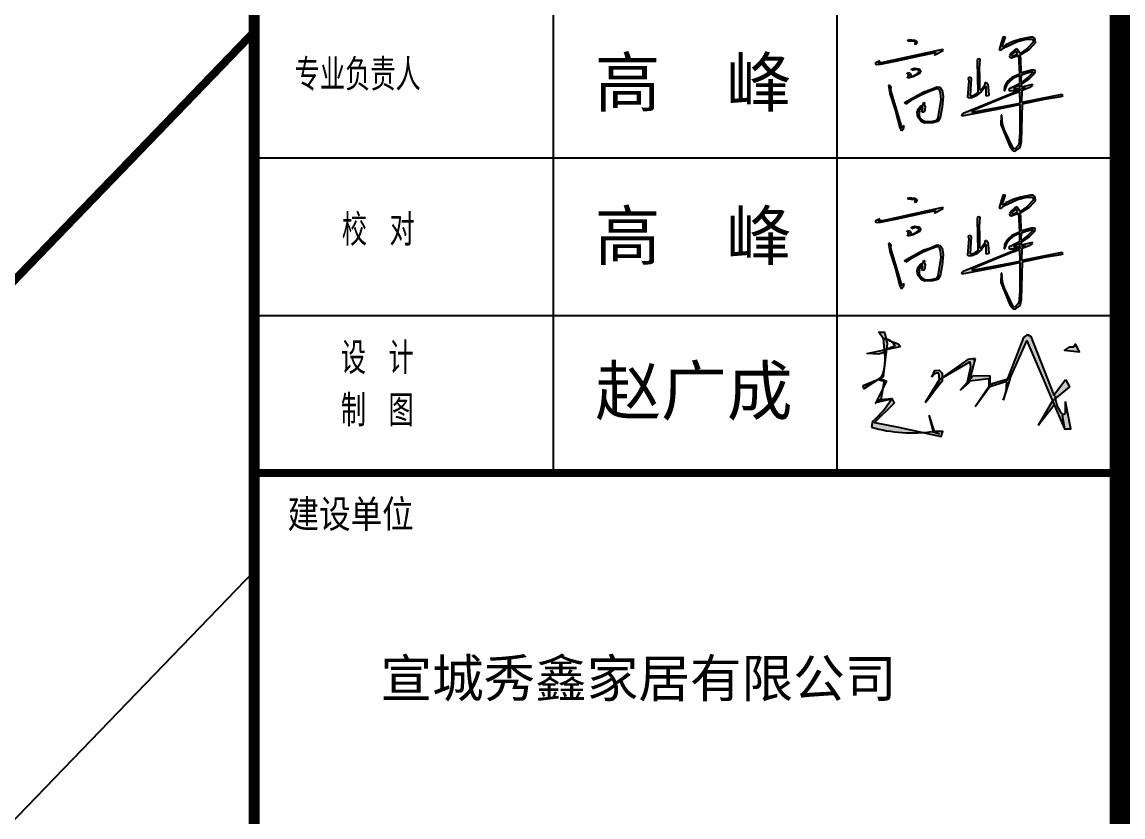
# Model space of a CAD drawing. Extents: x -21908402 to 1987571, y 88493 to 5079726.
# Drawn here: x 1922240 to 1927181, y 414450 to 418016 of the extents above; entities that cross this region are included whole.
import ezdxf

# ---------------------------------------------------------------- set-up
doc = ezdxf.new("R2010")
doc.units = 0
doc.header["$LTSCALE"] = 1000
for name, color, linetype in [('DLSS', 4, 'Continuous'), ('PP-PM-TK', 7, 'Continuous'), ('PUB_TEXT', 7, 'Continuous'), ('PUB_TITLE', 4, 'Continuous'), ('RD-中线', 1, 'Continuous'), ('签名', 255, 'Continuous')]:
    doc.layers.add(name, color=color, linetype=linetype)
doc.styles.add('-黑体', font='simhei.ttf', dxfattribs={"width": 0.8})
doc.styles.add('TQ', font='txt.shx', dxfattribs={"width": 0.8, "bigfont": 'hztxt.shx'})

# ---------------------------------------------------------------- blocks, each defined once
blk = doc.blocks.new('tk')
h = blk.add_hatch(color=256)
h.paths.add_polyline_path([(1747692.9, 361731.8), (1747691.4, 361806.7), (1747639.6, 361790.6), (1747565.8, 361760.1), (1747473.5, 361721.9), (1747400.4, 361691.7), (1747368, 361676.6), (1747372.4, 361671.8), (1747454.1, 361687), (1747552.9, 361705.4)], flags=16)
h.paths.add_polyline_path([(1747705.5, 361825.4), (1747706.1, 361833.5), (1747718.2, 361835.4), (1747726, 361836.6), (1747724.5, 361832.2)], flags=16)
h.paths.add_polyline_path([(1747693.3, 361836.2), (1747689.7, 361850), (1747663.7, 361840.1), (1747650, 361830.9), (1747651, 361825.9), (1747683.7, 361832.1)], flags=16)
h.paths.add_polyline_path([(1747701.4, 361875.2), (1747702.8, 361921.8), (1747733.6, 361934), (1747771.7, 361944), (1747780.8, 361939.9), (1747744.7, 361903.8), (1747708.1, 361874.7)], flags=16)
h.paths.add_polyline_path([(1747662, 362054.7), (1747675.1, 362064.6), (1747669.9, 362080.6), (1747663.5, 362081.8), (1747638.5, 362059.7), (1747635.6, 362051.5), (1747639.1, 362047.6)], flags=16)
h.paths.add_polyline_path([(1747573, 362111.8), (1747594.8, 362176.2), (1747582.5, 362178), (1747575.7, 362166.2), (1747553, 362089.6), (1747566.6, 362086.9), (1747584.8, 362104.1), (1747675.1, 362145.8), (1747735.9, 362161.7), (1747776.3, 362162.1), (1747783.1, 362144.9), (1747738.6, 362096.9), (1747693.6, 362066.3), (1747670.8, 362096.8), (1747656.6, 362088.8), (1747633.1, 362066.9), (1747621.1, 362049), (1747623.5, 362038.6), (1747635.4, 362036.2), (1747681.7, 362053.7), (1747690.2, 361927.2), (1747637.4, 361903.8), (1747606.6, 361876), (1747587.3, 361842.7), (1747585.9, 361813.7), (1747590.4, 361815.7), (1747607.2, 361856.7), (1747630.1, 361883.5), (1747660.9, 361906.1), (1747688.9, 361919.1), (1747690.2, 361861.7), (1747621.5, 361828.5), (1747616.4, 361826.1), (1747620.4, 361814.8), (1747648.9, 361815.4), (1747691.6, 361828.2), (1747692.5, 361818.7), (1747508.3, 361743.1), (1747308.9, 361661.1), (1747297.2, 361651.9), (1747303.1, 361646.8), (1747527.5, 361688.4), (1747692.1, 361721.8), (1747691.6, 361532.5), (1747686.2, 361474.8), (1747684, 361450.6), (1747662.2, 361425), (1747649, 361423), (1747588.3, 361550.7), (1747574.7, 361590.3), (1747570, 361651.4), (1747566.2, 361651), (1747564, 361588.1), (1747624, 361438.8), (1747645.4, 361411.6), (1747659, 361408.8), (1747692.7, 361433.7), (1747703.3, 361472.8), (1747710.3, 361727.2), (1747857.4, 361758.8), (1747967.3, 361775.2), (1747982, 361783.9), (1747974.5, 361790.5), (1747705.8, 361736.2), (1747706.2, 361818.6), (1747764.8, 361841.3), (1747778.5, 361851.2), (1747773.6, 361857.6), (1747703.6, 361839.8), (1747703.3, 361861), (1747754.1, 361895.6), (1747788.9, 361928.5), (1747796.7, 361943.6), (1747791, 361953.7), (1747769.7, 361952.9), (1747717.6, 361940.2), (1747701, 361933.2), (1747698.1, 362033.6), (1747691.4, 362053.8), (1747756.2, 362095.1), (1747784, 362124.7), (1747796.2, 362137.7), (1747793.8, 362164.6), (1747781.4, 362174.5), (1747763.5, 362175.8), (1747694.8, 362161.6), (1747646.9, 362146.7), (1747597.2, 362123.4), (1747577.2, 362108.4)])
h.paths.add_polyline_path([(1747415.1, 362031.3), (1747421.3, 362028.5), (1747416.9, 361961.7), (1747421, 361912.4), (1747419.6, 361848.8), (1747420.1, 361832.7), (1747422.6, 361821), (1747430.8, 361822), (1747454.4, 361851.5), (1747458.4, 361858.5), (1747458.7, 361870.8), (1747467.9, 361871.4), (1747476.5, 361860.2), (1747480.8, 361816.8), (1747483.7, 361782.2), (1747471.8, 361777.4), (1747465, 361780.9), (1747465.6, 361839.8), (1747461.7, 361844.9), (1747433.4, 361809.9), (1747396.6, 361779.6), (1747367.3, 361766.9), (1747347.6, 361765.1), (1747341.8, 361772), (1747349.4, 361883.7), (1747345.5, 361893.8), (1747348.4, 361905.6), (1747358.6, 361905.2), (1747362.7, 361895), (1747361.9, 361861.6), (1747356.4, 361780), (1747360.5, 361778.4), (1747388.3, 361786.7), (1747410.5, 361802.7), (1747406.2, 362014.1), (1747408.4, 362030.1)], flags=17)
h.paths.add_polyline_path([(1746918.2, 361731.8), (1746919.5, 361737.3), (1747011.3, 361790.7), (1747045.6, 361807.4), (1747089.5, 361822.2), (1747132.1, 361840.3), (1747154.8, 361837.9), (1747168.5, 361819.5), (1747176.1, 361776.5), (1747168.5, 361703.7), (1747155.4, 361632), (1747139.3, 361607.5), (1747106.6, 361598.7), (1747049.1, 361597.4), (1747028.6, 361604.9), (1747004.1, 361637.5), (1747000.9, 361667.4), (1747007.1, 361690.8), (1747021.9, 361711.8), (1747039.6, 361717), (1747044.9, 361735.9), (1747049.3, 361736.6), (1747046.9, 361720.5), (1747054.2, 361709), (1747051.5, 361686.1), (1747045.6, 361671.3), (1747033, 361669.7), (1747031.6, 361675.7), (1747037.4, 361701.1), (1747033.4, 361704.8), (1747025.9, 361700.6), (1747014.2, 361681), (1747013.7, 361650.6), (1747019, 361630.5), (1747037.4, 361614), (1747059.7, 361606.9), (1747095.3, 361608.7), (1747126.9, 361614.6), (1747141.2, 361632.3), (1747161.7, 361755.6), (1747157.7, 361800.2), (1747151.4, 361821.4), (1747144.6, 361828.2), (1747132.6, 361828.6), (1747083.6, 361810.3), (1747035.6, 361790.3), (1746958.4, 361748.2), (1746923.6, 361724)])
h.paths.add_polyline_path([(1746816.3, 361849.9), (1746806.7, 361850.1), (1746816.1, 361796.2), (1746851.6, 361685.6), (1746883.8, 361564.9), (1746895.5, 361546.2), (1746908.9, 361559.9), (1746912, 361575.7), (1746905.9, 361578), (1746899.2, 361563.3), (1746823.9, 361818.7), (1746825.2, 361840.3)])
h.paths.add_polyline_path([(1746965.2, 361950), (1746961.6, 361959.7), (1746982.9, 361967.5), (1747014.8, 361961.9), (1747026.1, 361947.9), (1747014.8, 361928.9), (1746974.5, 361907.6), (1746945.9, 361901.5), (1746936.3, 361899.4), (1746941.4, 361918.5), (1746944.2, 361928.9), (1746933.9, 361928), (1746934.8, 361936.7), (1746950.2, 361934.9), (1746957.9, 361928.9), (1746953.2, 361913.7), (1746954.8, 361908.3), (1746988.7, 361922.7), (1747008.4, 361936), (1747011.7, 361946.5), (1747006.3, 361952.2), (1746992, 361956.9), (1746973.7, 361953.8)])
h.paths.add_polyline_path([(1746737.6, 362002.6), (1746749.7, 362015.2), (1746718.7, 362000.8), (1746723.4, 361992), (1746754.3, 361993), (1746866.7, 362016.7), (1747030.2, 362051.2), (1747126.7, 362072.5), (1747114.5, 362058.9), (1747119.8, 362057.1), (1747175.2, 362086.7), (1747170.2, 362093.3), (1746778.9, 362006.1), (1746764.3, 362002.9)])
h.paths.add_polyline_path([(1746937, 362147.6), (1746944, 362160.6), (1746985.1, 362155.2), (1746999.2, 362144), (1746998.8, 362134.8), (1746988.3, 362123.1), (1746984.5, 362127.4), (1746990.5, 362141.1), (1746981.4, 362145.2)])
h = blk.add_hatch(color=256)
h.paths.add_polyline_path([(1747692.9, 360668.7), (1747691.4, 360743.5), (1747639.6, 360727.4), (1747565.8, 360696.9), (1747473.5, 360658.8), (1747400.4, 360628.5), (1747368, 360613.4), (1747372.4, 360608.6), (1747454.1, 360623.8), (1747552.9, 360642.2)], flags=16)
h.paths.add_polyline_path([(1747705.5, 360762.2), (1747706.1, 360770.3), (1747718.2, 360772.2), (1747726, 360773.4), (1747724.5, 360769)], flags=16)
h.paths.add_polyline_path([(1747693.3, 360773), (1747689.7, 360786.8), (1747663.7, 360776.9), (1747650, 360767.7), (1747651, 360762.7), (1747683.7, 360768.9)], flags=16)
h.paths.add_polyline_path([(1747701.4, 360812), (1747702.8, 360858.6), (1747733.6, 360870.8), (1747771.7, 360880.8), (1747780.8, 360876.7), (1747744.7, 360840.6), (1747708.1, 360811.5)], flags=16)
h.paths.add_polyline_path([(1747662, 360991.5), (1747675.1, 361001.4), (1747669.9, 361017.4), (1747663.5, 361018.7), (1747638.5, 360996.6), (1747635.6, 360988.3), (1747639.1, 360984.4)], flags=16)
h.paths.add_polyline_path([(1747573, 361048.6), (1747594.8, 361113), (1747582.5, 361114.8), (1747575.7, 361103), (1747553, 361026.4), (1747566.6, 361023.7), (1747584.8, 361040.9), (1747675.1, 361082.6), (1747735.9, 361098.5), (1747776.3, 361098.9), (1747783.1, 361081.7), (1747738.6, 361033.7), (1747693.6, 361003.1), (1747670.8, 361033.7), (1747656.6, 361025.6), (1747633.1, 361003.7), (1747621.1, 360985.8), (1747623.5, 360975.4), (1747635.4, 360973), (1747681.7, 360990.6), (1747690.2, 360864), (1747637.4, 360840.6), (1747606.6, 360812.8), (1747587.3, 360779.6), (1747585.9, 360750.5), (1747590.4, 360752.5), (1747607.2, 360793.5), (1747630.1, 360820.3), (1747660.9, 360843), (1747688.9, 360855.9), (1747690.2, 360798.5), (1747621.5, 360765.3), (1747616.4, 360762.9), (1747620.4, 360751.6), (1747648.9, 360752.2), (1747691.6, 360765), (1747692.5, 360755.5), (1747508.3, 360679.9), (1747308.9, 360598), (1747297.2, 360588.7), (1747303.1, 360583.6), (1747527.5, 360625.2), (1747692.1, 360658.6), (1747691.6, 360469.3), (1747686.2, 360411.7), (1747684, 360387.5), (1747662.2, 360361.8), (1747649, 360359.8), (1747588.3, 360487.5), (1747574.7, 360527.1), (1747570, 360588.2), (1747566.2, 360587.8), (1747564, 360525), (1747624, 360375.6), (1747645.4, 360348.4), (1747659, 360345.7), (1747692.7, 360370.5), (1747703.3, 360409.6), (1747710.3, 360664), (1747857.4, 360695.6), (1747967.3, 360712.1), (1747982, 360720.7), (1747974.5, 360727.3), (1747705.8, 360673), (1747706.2, 360755.4), (1747764.8, 360778.1), (1747778.5, 360788), (1747773.6, 360794.5), (1747703.6, 360776.6), (1747703.3, 360797.8), (1747754.1, 360832.4), (1747788.9, 360865.3), (1747796.7, 360880.4), (1747791, 360890.5), (1747769.7, 360889.7), (1747717.6, 360877), (1747701, 360870), (1747698.1, 360970.4), (1747691.4, 360990.6), (1747756.2, 361032), (1747784, 361061.5), (1747796.2, 361074.5), (1747793.8, 361101.4), (1747781.4, 361111.3), (1747763.5, 361112.6), (1747694.8, 361098.4), (1747646.9, 361083.5), (1747597.2, 361060.2), (1747577.2, 361045.2)])
h.paths.add_polyline_path([(1747415.1, 360968.1), (1747421.3, 360965.3), (1747416.9, 360898.5), (1747421, 360849.2), (1747419.6, 360785.6), (1747420.1, 360769.5), (1747422.6, 360757.8), (1747430.8, 360758.8), (1747454.4, 360788.3), (1747458.4, 360795.3), (1747458.7, 360807.6), (1747467.9, 360808.2), (1747476.5, 360797), (1747480.8, 360753.6), (1747483.7, 360719), (1747471.8, 360714.3), (1747465, 360717.7), (1747465.6, 360776.6), (1747461.7, 360781.7), (1747433.4, 360746.7), (1747396.6, 360716.4), (1747367.3, 360703.7), (1747347.6, 360701.9), (1747341.8, 360708.8), (1747349.4, 360820.6), (1747345.5, 360830.6), (1747348.4, 360842.5), (1747358.6, 360842.1), (1747362.7, 360831.8), (1747361.9, 360798.4), (1747356.4, 360716.8), (1747360.5, 360715.2), (1747388.3, 360723.6), (1747410.5, 360739.5), (1747406.2, 360951), (1747408.4, 360966.9)], flags=17)
h.paths.add_polyline_path([(1746918.2, 360668.6), (1746919.5, 360674.1), (1747011.3, 360727.5), (1747045.6, 360744.2), (1747089.5, 360759), (1747132.1, 360777.1), (1747154.8, 360774.7), (1747168.5, 360756.3), (1747176.1, 360713.3), (1747168.5, 360640.6), (1747155.4, 360568.8), (1747139.3, 360544.3), (1747106.6, 360535.5), (1747049.1, 360534.2), (1747028.6, 360541.7), (1747004.1, 360574.4), (1747000.9, 360604.2), (1747007.1, 360627.6), (1747021.9, 360648.6), (1747039.6, 360653.8), (1747044.9, 360672.7), (1747049.3, 360673.4), (1747046.9, 360657.3), (1747054.2, 360645.8), (1747051.5, 360622.9), (1747045.6, 360608.1), (1747033, 360606.5), (1747031.6, 360612.5), (1747037.4, 360637.9), (1747033.4, 360641.6), (1747025.9, 360637.4), (1747014.2, 360617.8), (1747013.7, 360587.4), (1747019, 360567.3), (1747037.4, 360550.8), (1747059.7, 360543.7), (1747095.3, 360545.5), (1747126.9, 360551.4), (1747141.2, 360569.1), (1747161.7, 360692.4), (1747157.7, 360737), (1747151.4, 360758.2), (1747144.6, 360765), (1747132.6, 360765.4), (1747083.6, 360747.2), (1747035.6, 360727.1), (1746958.4, 360685), (1746923.6, 360660.8)])
h.paths.add_polyline_path([(1746816.3, 360786.7), (1746806.7, 360786.9), (1746816.1, 360733), (1746851.6, 360622.4), (1746883.8, 360501.7), (1746895.5, 360483), (1746908.9, 360496.7), (1746912, 360512.5), (1746905.9, 360514.8), (1746899.2, 360500.1), (1746823.9, 360755.5), (1746825.2, 360777.1)])
h.paths.add_polyline_path([(1746965.2, 360886.8), (1746961.6, 360896.5), (1746982.9, 360904.3), (1747014.8, 360898.7), (1747026.1, 360884.8), (1747014.8, 360865.7), (1746974.5, 360844.5), (1746945.9, 360838.3), (1746936.3, 360836.2), (1746941.4, 360855.3), (1746944.2, 360865.7), (1746933.9, 360864.8), (1746934.8, 360873.6), (1746950.2, 360871.7), (1746957.9, 360865.7), (1746953.2, 360850.5), (1746954.8, 360845.1), (1746988.7, 360859.5), (1747008.4, 360872.8), (1747011.7, 360883.3), (1747006.3, 360889), (1746992, 360893.7), (1746973.7, 360890.6)])
h.paths.add_polyline_path([(1746737.6, 360939.4), (1746749.7, 360952), (1746718.7, 360937.6), (1746723.4, 360928.8), (1746754.3, 360929.8), (1746866.7, 360953.5), (1747030.2, 360988), (1747126.7, 361009.4), (1747114.5, 360995.7), (1747119.8, 360993.9), (1747175.2, 361023.5), (1747170.2, 361030.1), (1746778.9, 360942.9), (1746764.3, 360939.7)])
h.paths.add_polyline_path([(1746937, 361084.4), (1746944, 361097.4), (1746985.1, 361092), (1746999.2, 361080.8), (1746998.8, 361071.6), (1746988.3, 361059.9), (1746984.5, 361064.2), (1746990.5, 361077.9), (1746981.4, 361082)])
h = blk.add_hatch(color=7)
h.paths.add_polyline_path([(1746791.6, 360145.1), (1746792.9, 360139.5), (1746829.3, 360126.3, 0.116266)])
h.paths.add_polyline_path([(1746791.6, 360145.1, 0.057627), (1746770.7, 360147.5), (1746792.9, 360139.5)])
h.paths.add_polyline_path([(1746781.4, 360191.5), (1746742.5, 360189.8), (1746770.7, 360147.5, -0.057627), (1746791.6, 360145.1)])
h.paths.add_polyline_path([(1746792.9, 360139.5), (1746770.7, 360147.5), (1746777.7, 360070.6), (1746781.7, 360071.5), (1746793.3, 360076.1), (1746798.2, 360115.2)])
h.paths.add_polyline_path([(1746793.1, 360074), (1746781.7, 360071.5), (1746777.8, 360069.9), (1746777.7, 360070.6), (1746663.9, 360046), (1746742.5, 360041.7), (1746781.1, 360054.6, -0.038196), (1746784.8, 360007.4)])
h = blk.add_hatch(color=7)
h.paths.add_polyline_path([(1748065, 360109.4), (1748054.4, 360091.1), (1748026.2, 360091.1), (1747991.6, 360070.5), (1748092.5, 360059)])
h.paths.add_polyline_path([(1748026, 359822.9), (1747998, 359872.4), (1747920.4, 359766.6), (1747765.2, 360161.6), (1747744.1, 360175.7), (1747715.9, 360154.6), (1747607.1, 359875.9), (1747625.2, 359881.5), (1747739.2, 360132.4), (1747910.8, 359729.3)])
h.paths.add_polyline_path([(1747998, 359724.3), (1747998, 359646.7), (1747976.8, 359632.6), (1747990.9, 359540.9), (1748035.2, 359540.9)])
h.paths.add_polyline_path([(1747923.3, 359699.8), (1747910.8, 359729.3), (1747814.6, 359562.1)])
for points in [[(1746873, 360110.6), (1746829.3, 360126.3, -0.103849), (1746852.7, 360096.8), (1746848.3, 360098.1), (1746793.3, 360076.1), (1746793.1, 360074), (1746886.7, 360094.2)], [(1746784.8, 360007.4), (1746775.2, 359929.8, 0.063244)], [(1747596.3, 359786.3), (1747579.8, 359732.2, 0.044667)], [(1746874, 359552.2), (1746713.8, 359583.6), (1746845.9, 359712.3), (1746829.1, 359744.2), (1746829.1, 359744.2, -0.075391), (1746700.5, 359589.9), (1746692, 359551.2, 0.088195), (1747043.3, 359515.5)], [(1747929.9, 359744.9), (1747910.8, 359729.3), (1747990.9, 359540.9), (1747976.8, 359632.6), (1747980.8, 359635.3, -0.153082)]]:
    blk.add_hatch(color=7).paths.add_polyline_path(points)
h = blk.add_hatch(color=7)
h.paths.add_polyline_path([(1747148.1, 359935), (1747118.3, 359933.3), (1747099.5, 359891.1, -0.339667), (1747145.8, 359913.9), (1747151.6, 359872.4), (1747169.5, 359885), (1747169.5, 359915.2)])
h.paths.add_polyline_path([(1747169.5, 359860.7), (1747169.5, 359882.9), (1747151.9, 359872.6, -0.059149), (1747104, 359779.4)])
h.paths.add_polyline_path([(1747151.9, 359872.6), (1747151.6, 359872.4), (1747056.6, 359720.4), (1747104, 359779.4, 0.059149)])
h.paths.add_polyline_path([(1747391.4, 360013.5), (1747342, 360006.4), (1747169.5, 359885), (1747169.5, 359882.9), (1747354.4, 359991.1), (1747359.4, 359956.4), (1747337.9, 359852.5), (1747354.1, 359870.6)])
h.paths.add_polyline_path([(1747349.1, 359851.3), (1747354.1, 359870.6), (1747292.7, 359801.9)])
h = blk.add_hatch(color=7)
h.paths.add_polyline_path([(1746775.2, 359929.8, -0.036058), (1746761.1, 359887.3), (1746770.7, 359893.6)])
h.paths.add_polyline_path([(1746735.3, 359870.7), (1746636.7, 359830.1), (1746640.8, 359809.6)])
h.paths.add_polyline_path([(1746756.6, 359879.5), (1746735.3, 359870.7), (1746756.6, 359865.4), (1746777.8, 359865.4), (1746768.5, 359809.7), (1746793.5, 359860.4)])
h = blk.add_hatch(color=7)
h.paths.add_polyline_path([(1747489.8, 359897), (1747380, 359899.5), (1747354.1, 359870.6), (1747352.2, 359863.3), (1747483.1, 359879.5), (1747483.1, 359823), (1747391.4, 359689), (1747490.1, 359823)])
h.paths.add_polyline_path([(1747602.9, 359858.3, -0.057111), (1747596.3, 359786.3), (1747625.2, 359881.5), (1747504.3, 359844.2), (1747490.1, 359823)])
h = blk.add_hatch(color=7)
h.paths.add_polyline_path([(1746829.1, 359744.2), (1746756.6, 359738.4), (1746768.5, 359809.7), (1746722.7, 359716.9), (1746786.5, 359732.1)])
h.paths.add_polyline_path([(1747108.6, 359522.5, -0.016275), (1747043.3, 359515.5), (1747162.9, 359489.5), (1747172.8, 359522.5), (1747116.7, 359522.5), (1747081.1, 359632.6)])
for p, q in [((1746937, 362147.6), (1746944, 362160.6)), ((1746981.4, 362145.2), (1746937, 362147.6)), ((1746944, 362160.6), (1746985.1, 362155.2)), ((1746990.5, 362141.1), (1746981.4, 362145.2)), ((1746985.1, 362155.2), (1746999.2, 362144)), ((1746999.2, 362144), (1746998.8, 362134.8)), ((1747575.7, 362166.2), (1747553, 362089.6)), ((1747573, 362111.8), (1747594.8, 362176.2)), ((1747582.5, 362178), (1747575.7, 362166.2)), ((1747594.8, 362176.2), (1747582.5, 362178)), ((1747584.8, 362104.1), (1747675.1, 362145.8)), ((1747646.9, 362146.7), (1747597.2, 362123.4)), ((1747694.8, 362161.6), (1747646.9, 362146.7)), ((1747675.1, 362145.8), (1747735.9, 362161.7)), ((1747763.5, 362175.8), (1747694.8, 362161.6)), ((1747735.9, 362161.7), (1747776.3, 362162.1)), ((1747783.1, 362144.9), (1747738.6, 362096.9)), ((1747781.4, 362174.5), (1747763.5, 362175.8)), ((1747776.3, 362162.1), (1747783.1, 362144.9)), ((1747793.8, 362164.6), (1747781.4, 362174.5)), ((1747796.2, 362137.7), (1747793.8, 362164.6)), ((1747170.2, 362093.3), (1746778.9, 362006.1)), ((1746984.5, 362127.4), (1746990.5, 362141.1)), ((1746988.3, 362123.1), (1746984.5, 362127.4)), ((1746998.8, 362134.8), (1746988.3, 362123.1)), ((1746988.3, 362123.1), (1746988.3, 362123.1)), ((1747030.2, 362051.2), (1747126.7, 362072.5)), ((1747126.7, 362072.5), (1747114.5, 362058.9)), ((1747119.8, 362057.1), (1747175.2, 362086.7)), ((1747126.7, 362072.5), (1747126.7, 362072.5)), ((1747175.2, 362086.7), (1747170.2, 362093.3)), ((1747553, 362089.6), (1747566.6, 362086.9)), ((1747566.6, 362086.9), (1747584.8, 362104.1)), ((1747577.2, 362108.4), (1747573, 362111.8)), ((1747597.2, 362123.4), (1747577.2, 362108.4)), ((1747656.6, 362088.8), (1747633.1, 362066.9)), ((1747663.5, 362081.8), (1747638.5, 362059.7)), ((1747670.8, 362096.8), (1747656.6, 362088.8)), ((1747669.9, 362080.6), (1747663.5, 362081.8)), ((1747675.1, 362064.6), (1747669.9, 362080.6)), ((1747693.6, 362066.3), (1747670.8, 362096.8)), ((1747691.4, 362053.8), (1747756.2, 362095.1)), ((1747738.6, 362096.9), (1747693.6, 362066.3)), ((1747756.2, 362095.1), (1747784, 362124.7)), ((1747784, 362124.7), (1747796.2, 362137.7)), ((1746749.7, 362015.2), (1746718.7, 362000.8)), ((1746718.7, 362000.8), (1746723.4, 361992)), ((1746737.6, 362002.6), (1746749.7, 362015.2)), ((1746764.3, 362002.9), (1746737.6, 362002.6)), ((1746754.3, 361993), (1746866.7, 362016.7)), ((1746778.9, 362006.1), (1746764.3, 362002.9)), ((1746866.7, 362016.7), (1747030.2, 362051.2)), ((1747114.5, 362058.9), (1747119.8, 362057.1)), ((1747406.2, 362014.1), (1747408.4, 362030.1)), ((1747410.5, 361802.7), (1747406.2, 362014.1)), ((1747408.4, 362030.1), (1747415.1, 362031.3)), ((1747415.1, 362031.3), (1747421.3, 362028.5)), ((1747421.3, 362028.5), (1747416.9, 361961.7)), ((1747633.1, 362066.9), (1747621.1, 362049)), ((1747621.1, 362049), (1747623.5, 362038.6)), ((1747623.5, 362038.6), (1747635.4, 362036.2)), ((1747635.4, 362036.2), (1747681.7, 362053.7)), ((1747638.5, 362059.7), (1747635.6, 362051.5)), ((1747635.6, 362051.5), (1747639.1, 362047.6)), ((1747639.1, 362047.6), (1747662, 362054.7)), ((1747662, 362054.7), (1747675.1, 362064.6)), ((1747681.7, 362053.7), (1747690.2, 361927.2)), ((1747698.1, 362033.6), (1747691.4, 362053.8)), ((1747701, 361933.2), (1747698.1, 362033.6)), ((1746723.4, 361992), (1746754.3, 361993)), ((1746933.9, 361928), (1746934.8, 361936.7)), ((1746944.2, 361928.9), (1746933.9, 361928)), ((1746934.8, 361936.7), (1746950.2, 361934.9)), ((1746941.4, 361918.5), (1746944.2, 361928.9)), ((1746950.2, 361934.9), (1746957.9, 361928.9)), ((1746957.9, 361928.9), (1746953.2, 361913.7)), ((1746954.8, 361908.3), (1746988.7, 361922.7)), ((1746961.6, 361959.7), (1746982.9, 361967.5)), ((1746965.2, 361950), (1746961.6, 361959.7)), ((1746973.7, 361953.8), (1746965.2, 361950)), ((1746992, 361956.9), (1746973.7, 361953.8)), ((1747014.8, 361928.9), (1746974.5, 361907.6)), ((1746982.9, 361967.5), (1747014.8, 361961.9)), ((1746988.7, 361922.7), (1747008.4, 361936)), ((1747006.3, 361952.2), (1746992, 361956.9)), ((1747011.7, 361946.5), (1747006.3, 361952.2)), ((1747008.4, 361936), (1747011.7, 361946.5)), ((1747014.8, 361961.9), (1747026.1, 361947.9)), ((1747026.1, 361947.9), (1747014.8, 361928.9)), ((1747416.9, 361961.7), (1747421, 361912.4)), ((1747690.2, 361927.2), (1747637.4, 361903.8)), ((1747717.6, 361940.2), (1747701, 361933.2)), ((1747701.4, 361875.2), (1747702.8, 361921.8)), ((1747702.8, 361921.8), (1747733.6, 361934)), ((1747769.7, 361952.9), (1747717.6, 361940.2)), ((1747733.6, 361934), (1747771.7, 361944)), ((1747780.8, 361939.9), (1747744.7, 361903.8)), ((1747754.1, 361895.6), (1747788.9, 361928.5)), ((1747791, 361953.7), (1747769.7, 361952.9)), ((1747771.7, 361944), (1747780.8, 361939.9)), ((1747788.9, 361928.5), (1747796.7, 361943.6)), ((1747796.7, 361943.6), (1747791, 361953.7)), ((1746806.7, 361850.1), (1746816.1, 361796.2)), ((1746816.3, 361849.9), (1746806.7, 361850.1)), ((1746825.2, 361840.3), (1746816.3, 361849.9)), ((1746936.3, 361899.4), (1746941.4, 361918.5)), ((1746945.9, 361901.5), (1746936.3, 361899.4)), ((1746974.5, 361907.6), (1746945.9, 361901.5)), ((1746953.2, 361913.7), (1746954.8, 361908.3)), ((1747341.8, 361772), (1747349.4, 361883.7)), ((1747345.5, 361893.8), (1747348.4, 361905.6)), ((1747349.4, 361883.7), (1747345.5, 361893.8)), ((1747348.4, 361905.6), (1747358.6, 361905.2)), ((1747361.9, 361861.6), (1747356.4, 361780)), ((1747358.6, 361905.2), (1747362.7, 361895)), ((1747362.7, 361895), (1747361.9, 361861.6)), ((1747421, 361912.4), (1747419.6, 361848.8)), ((1747419.6, 361848.8), (1747420.1, 361832.7)), ((1747430.8, 361822), (1747454.4, 361851.5)), ((1747454.4, 361851.5), (1747458.4, 361858.5)), ((1747458.4, 361858.5), (1747458.7, 361870.8)), ((1747458.7, 361870.8), (1747467.9, 361871.4)), ((1747467.9, 361871.4), (1747476.5, 361860.2)), ((1747476.5, 361860.2), (1747480.8, 361816.8)), ((1747606.6, 361876), (1747587.3, 361842.7)), ((1747590.4, 361815.7), (1747607.2, 361856.7)), ((1747637.4, 361903.8), (1747606.6, 361876)), ((1747607.2, 361856.7), (1747630.1, 361883.5)), ((1747690.2, 361861.7), (1747621.5, 361828.5)), ((1747630.1, 361883.5), (1747660.9, 361906.1)), ((1747660.9, 361906.1), (1747688.9, 361919.1)), ((1747689.7, 361850), (1747663.7, 361840.1)), ((1747688.9, 361919.1), (1747690.2, 361861.7)), ((1747693.3, 361836.2), (1747689.7, 361850)), ((1747708.1, 361874.7), (1747701.4, 361875.2)), ((1747703.3, 361861), (1747754.1, 361895.6)), ((1747703.6, 361839.8), (1747703.3, 361861)), ((1747773.6, 361857.6), (1747703.6, 361839.8)), ((1747744.7, 361903.8), (1747708.1, 361874.7)), ((1747764.8, 361841.3), (1747778.5, 361851.2)), ((1747778.5, 361851.2), (1747773.6, 361857.6)), ((1746816.1, 361796.2), (1746851.6, 361685.6)), ((1746823.9, 361818.7), (1746825.2, 361840.3)), ((1746899.2, 361563.3), (1746823.9, 361818.7)), ((1746919.5, 361737.3), (1747011.3, 361790.7)), ((1747035.6, 361790.3), (1746958.4, 361748.2)), ((1747011.3, 361790.7), (1747045.6, 361807.4)), ((1747083.6, 361810.3), (1747035.6, 361790.3)), ((1747045.6, 361807.4), (1747089.5, 361822.2)), ((1747132.6, 361828.6), (1747083.6, 361810.3)), ((1747089.5, 361822.2), (1747132.1, 361840.3)), ((1747132.1, 361840.3), (1747154.8, 361837.9)), ((1747144.6, 361828.2), (1747132.6, 361828.6)), ((1747151.4, 361821.4), (1747144.6, 361828.2)), ((1747157.7, 361800.2), (1747151.4, 361821.4)), ((1747154.8, 361837.9), (1747168.5, 361819.5)), ((1747161.7, 361755.6), (1747157.7, 361800.2)), ((1747168.5, 361819.5), (1747176.1, 361776.5)), ((1747176.1, 361776.5), (1747168.5, 361703.7)), ((1747356.4, 361780), (1747360.5, 361778.4)), ((1747360.5, 361778.4), (1747388.3, 361786.7)), ((1747396.6, 361779.6), (1747367.3, 361766.9)), ((1747388.3, 361786.7), (1747410.5, 361802.7)), ((1747433.4, 361809.9), (1747396.6, 361779.6)), ((1747420.1, 361832.7), (1747422.6, 361821)), ((1747422.6, 361821), (1747430.8, 361822)), ((1747461.7, 361844.9), (1747433.4, 361809.9)), ((1747465.6, 361839.8), (1747461.7, 361844.9)), ((1747465, 361780.9), (1747465.6, 361839.8)), ((1747471.8, 361777.4), (1747465, 361780.9)), ((1747483.7, 361782.2), (1747471.8, 361777.4)), ((1747480.8, 361816.8), (1747483.7, 361782.2)), ((1747692.5, 361818.7), (1747508.3, 361743.1)), ((1747639.6, 361790.6), (1747565.8, 361760.1)), ((1747587.3, 361842.7), (1747585.9, 361813.7)), ((1747585.9, 361813.7), (1747590.4, 361815.7)), ((1747621.5, 361828.5), (1747616.4, 361826.1)), ((1747616.4, 361826.1), (1747620.4, 361814.8)), ((1747620.4, 361814.8), (1747648.9, 361815.4)), ((1747691.4, 361806.7), (1747639.6, 361790.6)), ((1747648.9, 361815.4), (1747691.6, 361828.2)), ((1747663.7, 361840.1), (1747650, 361830.9)), ((1747650, 361830.9), (1747651, 361825.9)), ((1747651, 361825.9), (1747683.7, 361832.1)), ((1747683.7, 361832.1), (1747693.3, 361836.2)), ((1747692.9, 361731.8), (1747691.4, 361806.7)), ((1747691.6, 361828.2), (1747692.5, 361818.7)), ((1747705.5, 361825.4), (1747706.1, 361833.5)), ((1747724.5, 361832.2), (1747705.5, 361825.4)), ((1747705.8, 361736.2), (1747706.2, 361818.6)), ((1747974.5, 361790.5), (1747705.8, 361736.2)), ((1747706.1, 361833.5), (1747718.2, 361835.4)), ((1747706.2, 361818.6), (1747764.8, 361841.3)), ((1747718.2, 361835.4), (1747726, 361836.6)), ((1747726, 361836.6), (1747724.5, 361832.2)), ((1747857.4, 361758.8), (1747967.3, 361775.2)), ((1747967.3, 361775.2), (1747982, 361783.9)), ((1747982, 361783.9), (1747974.5, 361790.5)), ((1746918.2, 361731.8), (1746919.5, 361737.3)), ((1746923.6, 361724), (1746918.2, 361731.8)), ((1746958.4, 361748.2), (1746923.6, 361724)), ((1747007.1, 361690.8), (1747021.9, 361711.8)), ((1747025.9, 361700.6), (1747014.2, 361681)), ((1747021.9, 361711.8), (1747039.6, 361717)), ((1747033.4, 361704.8), (1747025.9, 361700.6)), ((1747031.6, 361675.7), (1747037.4, 361701.1)), ((1747037.4, 361701.1), (1747033.4, 361704.8)), ((1747039.6, 361717), (1747044.9, 361735.9)), ((1747044.9, 361735.9), (1747049.3, 361736.6)), ((1747049.3, 361736.6), (1747046.9, 361720.5)), ((1747046.9, 361720.5), (1747054.2, 361709)), ((1747054.2, 361709), (1747051.5, 361686.1)), ((1747141.2, 361632.3), (1747161.7, 361755.6)), ((1747168.5, 361703.7), (1747155.4, 361632)), ((1747508.3, 361743.1), (1747308.9, 361661.1)), ((1747347.6, 361765.1), (1747341.8, 361772)), ((1747367.3, 361766.9), (1747347.6, 361765.1)), ((1747473.5, 361721.9), (1747400.4, 361691.7)), ((1747454.1, 361687), (1747552.9, 361705.4)), ((1747565.8, 361760.1), (1747473.5, 361721.9)), ((1747527.5, 361688.4), (1747692.1, 361721.8)), ((1747552.9, 361705.4), (1747692.9, 361731.8)), ((1747692.1, 361721.8), (1747691.6, 361532.5)), ((1747703.3, 361472.8), (1747710.3, 361727.2)), ((1747710.3, 361727.2), (1747857.4, 361758.8)), ((1746851.6, 361685.6), (1746883.8, 361564.9)), ((1747000.9, 361667.4), (1747007.1, 361690.8)), ((1747004.1, 361637.5), (1747000.9, 361667.4)), ((1747028.6, 361604.9), (1747004.1, 361637.5)), ((1747014.2, 361681), (1747013.7, 361650.6)), ((1747013.7, 361650.6), (1747019, 361630.5)), ((1747019, 361630.5), (1747037.4, 361614)), ((1747033, 361669.7), (1747031.6, 361675.7)), ((1747045.6, 361671.3), (1747033, 361669.7)), ((1747051.5, 361686.1), (1747045.6, 361671.3)), ((1747126.9, 361614.6), (1747141.2, 361632.3)), ((1747155.4, 361632), (1747139.3, 361607.5)), ((1747308.9, 361661.1), (1747297.2, 361651.9)), ((1747297.2, 361651.9), (1747303.1, 361646.8)), ((1747303.1, 361646.8), (1747527.5, 361688.4)), ((1747400.4, 361691.7), (1747368, 361676.6)), ((1747368, 361676.6), (1747372.4, 361671.8)), ((1747372.4, 361671.8), (1747454.1, 361687)), ((1747566.2, 361651), (1747564, 361588.1)), ((1747570, 361651.4), (1747566.2, 361651)), ((1747574.7, 361590.3), (1747570, 361651.4)), ((1746883.8, 361564.9), (1746895.5, 361546.2)), ((1746895.5, 361546.2), (1746908.9, 361559.9)), ((1746905.9, 361578), (1746899.2, 361563.3)), ((1746912, 361575.7), (1746905.9, 361578)), ((1746908.9, 361559.9), (1746912, 361575.7)), ((1747049.1, 361597.4), (1747028.6, 361604.9)), ((1747037.4, 361614), (1747059.7, 361606.9)), ((1747106.6, 361598.7), (1747049.1, 361597.4)), ((1747059.7, 361606.9), (1747095.3, 361608.7)), ((1747095.3, 361608.7), (1747126.9, 361614.6)), ((1747139.3, 361607.5), (1747106.6, 361598.7)), ((1747564, 361588.1), (1747624, 361438.8)), ((1747588.3, 361550.7), (1747574.7, 361590.3)), ((1747649, 361423), (1747588.3, 361550.7)), ((1747691.6, 361532.5), (1747686.2, 361474.8)), ((1747624, 361438.8), (1747645.4, 361411.6)), ((1747645.4, 361411.6), (1747659, 361408.8)), ((1747662.2, 361425), (1747649, 361423)), ((1747659, 361408.8), (1747692.7, 361433.7)), ((1747684, 361450.6), (1747662.2, 361425)), ((1747686.2, 361474.8), (1747684, 361450.6)), ((1747692.7, 361433.7), (1747703.3, 361472.8)), ((1747573, 361048.6), (1747594.8, 361113)), ((1747582.5, 361114.8), (1747575.7, 361103)), ((1747594.8, 361113), (1747582.5, 361114.8)), ((1747763.5, 361112.6), (1747694.8, 361098.4)), ((1747781.4, 361111.3), (1747763.5, 361112.6)), ((1747793.8, 361101.4), (1747781.4, 361111.3)), ((1746937, 361084.4), (1746944, 361097.4)), ((1746981.4, 361082), (1746937, 361084.4)), ((1746944, 361097.4), (1746985.1, 361092)), ((1746990.5, 361077.9), (1746981.4, 361082)), ((1746984.5, 361064.2), (1746990.5, 361077.9)), ((1746988.3, 361059.9), (1746984.5, 361064.2)), ((1746985.1, 361092), (1746999.2, 361080.8)), ((1746998.8, 361071.6), (1746988.3, 361059.9)), ((1746988.3, 361059.9), (1746988.3, 361059.9)), ((1746999.2, 361080.8), (1746998.8, 361071.6)), ((1747575.7, 361103), (1747553, 361026.4)), ((1747566.6, 361023.7), (1747584.8, 361040.9)), ((1747577.2, 361045.2), (1747573, 361048.6)), ((1747597.2, 361060.2), (1747577.2, 361045.2)), ((1747584.8, 361040.9), (1747675.1, 361082.6)), ((1747646.9, 361083.5), (1747597.2, 361060.2)), ((1747694.8, 361098.4), (1747646.9, 361083.5)), ((1747670.8, 361033.7), (1747656.6, 361025.6)), ((1747693.6, 361003.1), (1747670.8, 361033.7)), ((1747675.1, 361082.6), (1747735.9, 361098.5)), ((1747691.4, 360990.6), (1747756.2, 361032)), ((1747738.6, 361033.7), (1747693.6, 361003.1)), ((1747735.9, 361098.5), (1747776.3, 361098.9)), ((1747783.1, 361081.7), (1747738.6, 361033.7)), ((1747756.2, 361032), (1747784, 361061.5)), ((1747776.3, 361098.9), (1747783.1, 361081.7)), ((1747784, 361061.5), (1747796.2, 361074.5)), ((1747796.2, 361074.5), (1747793.8, 361101.4)), ((1747170.2, 361030.1), (1746778.9, 360942.9)), ((1746866.7, 360953.5), (1747030.2, 360988)), ((1747030.2, 360988), (1747126.7, 361009.4)), ((1747126.7, 361009.4), (1747114.5, 360995.7)), ((1747114.5, 360995.7), (1747119.8, 360993.9)), ((1747119.8, 360993.9), (1747175.2, 361023.5)), ((1747126.7, 361009.4), (1747126.7, 361009.4)), ((1747175.2, 361023.5), (1747170.2, 361030.1)), ((1747406.2, 360951), (1747408.4, 360966.9)), ((1747408.4, 360966.9), (1747415.1, 360968.1)), ((1747415.1, 360968.1), (1747421.3, 360965.3)), ((1747421.3, 360965.3), (1747416.9, 360898.5)), ((1747553, 361026.4), (1747566.6, 361023.7)), ((1747633.1, 361003.7), (1747621.1, 360985.8)), ((1747621.1, 360985.8), (1747623.5, 360975.4)), ((1747623.5, 360975.4), (1747635.4, 360973)), ((1747656.6, 361025.6), (1747633.1, 361003.7)), ((1747635.4, 360973), (1747681.7, 360990.6)), ((1747638.5, 360996.6), (1747635.6, 360988.3)), ((1747635.6, 360988.3), (1747639.1, 360984.4)), ((1747663.5, 361018.7), (1747638.5, 360996.6)), ((1747639.1, 360984.4), (1747662, 360991.5)), ((1747662, 360991.5), (1747675.1, 361001.4)), ((1747669.9, 361017.4), (1747663.5, 361018.7)), ((1747675.1, 361001.4), (1747669.9, 361017.4)), ((1747681.7, 360990.6), (1747690.2, 360864)), ((1747698.1, 360970.4), (1747691.4, 360990.6)), ((1747701, 360870), (1747698.1, 360970.4)), ((1746749.7, 360952), (1746718.7, 360937.6)), ((1746718.7, 360937.6), (1746723.4, 360928.8)), ((1746723.4, 360928.8), (1746754.3, 360929.8)), ((1746737.6, 360939.4), (1746749.7, 360952)), ((1746764.3, 360939.7), (1746737.6, 360939.4)), ((1746754.3, 360929.8), (1746866.7, 360953.5)), ((1746778.9, 360942.9), (1746764.3, 360939.7)), ((1746961.6, 360896.5), (1746982.9, 360904.3)), ((1746965.2, 360886.8), (1746961.6, 360896.5)), ((1746973.7, 360890.6), (1746965.2, 360886.8)), ((1746992, 360893.7), (1746973.7, 360890.6)), ((1746982.9, 360904.3), (1747014.8, 360898.7)), ((1747006.3, 360889), (1746992, 360893.7)), ((1747011.7, 360883.3), (1747006.3, 360889)), ((1747014.8, 360898.7), (1747026.1, 360884.8)), ((1747026.1, 360884.8), (1747014.8, 360865.7)), ((1747410.5, 360739.5), (1747406.2, 360951)), ((1747416.9, 360898.5), (1747421, 360849.2)), ((1747769.7, 360889.7), (1747717.6, 360877)), ((1747791, 360890.5), (1747769.7, 360889.7)), ((1747796.7, 360880.4), (1747791, 360890.5)), ((1746933.9, 360864.8), (1746934.8, 360873.6)), ((1746944.2, 360865.7), (1746933.9, 360864.8)), ((1746934.8, 360873.6), (1746950.2, 360871.7)), ((1746936.3, 360836.2), (1746941.4, 360855.3)), ((1746945.9, 360838.3), (1746936.3, 360836.2)), ((1746941.4, 360855.3), (1746944.2, 360865.7)), ((1746974.5, 360844.5), (1746945.9, 360838.3)), ((1746950.2, 360871.7), (1746957.9, 360865.7)), ((1746957.9, 360865.7), (1746953.2, 360850.5)), ((1746953.2, 360850.5), (1746954.8, 360845.1)), ((1746954.8, 360845.1), (1746988.7, 360859.5)), ((1747014.8, 360865.7), (1746974.5, 360844.5)), ((1746988.7, 360859.5), (1747008.4, 360872.8)), ((1747008.4, 360872.8), (1747011.7, 360883.3)), ((1747341.8, 360708.8), (1747349.4, 360820.6)), ((1747345.5, 360830.6), (1747348.4, 360842.5)), ((1747349.4, 360820.6), (1747345.5, 360830.6)), ((1747348.4, 360842.5), (1747358.6, 360842.1)), ((1747358.6, 360842.1), (1747362.7, 360831.8)), ((1747362.7, 360831.8), (1747361.9, 360798.4)), ((1747421, 360849.2), (1747419.6, 360785.6)), ((1747606.6, 360812.8), (1747587.3, 360779.6)), ((1747637.4, 360840.6), (1747606.6, 360812.8)), ((1747607.2, 360793.5), (1747630.1, 360820.3)), ((1747630.1, 360820.3), (1747660.9, 360843)), ((1747690.2, 360864), (1747637.4, 360840.6)), ((1747660.9, 360843), (1747688.9, 360855.9)), ((1747688.9, 360855.9), (1747690.2, 360798.5)), ((1747717.6, 360877), (1747701, 360870)), ((1747701.4, 360812), (1747702.8, 360858.6)), ((1747708.1, 360811.5), (1747701.4, 360812)), ((1747702.8, 360858.6), (1747733.6, 360870.8)), ((1747703.3, 360797.8), (1747754.1, 360832.4)), ((1747744.7, 360840.6), (1747708.1, 360811.5)), ((1747733.6, 360870.8), (1747771.7, 360880.8)), ((1747780.8, 360876.7), (1747744.7, 360840.6)), ((1747754.1, 360832.4), (1747788.9, 360865.3)), ((1747771.7, 360880.8), (1747780.8, 360876.7)), ((1747788.9, 360865.3), (1747796.7, 360880.4)), ((1746806.7, 360786.9), (1746816.1, 360733)), ((1746816.3, 360786.7), (1746806.7, 360786.9)), ((1746825.2, 360777.1), (1746816.3, 360786.7)), ((1746823.9, 360755.5), (1746825.2, 360777.1)), ((1746899.2, 360500.1), (1746823.9, 360755.5)), ((1747011.3, 360727.5), (1747045.6, 360744.2)), ((1747083.6, 360747.2), (1747035.6, 360727.1)), ((1747045.6, 360744.2), (1747089.5, 360759)), ((1747132.6, 360765.4), (1747083.6, 360747.2)), ((1747089.5, 360759), (1747132.1, 360777.1)), ((1747132.1, 360777.1), (1747154.8, 360774.7)), ((1747144.6, 360765), (1747132.6, 360765.4)), ((1747151.4, 360758.2), (1747144.6, 360765)), ((1747157.7, 360737), (1747151.4, 360758.2)), ((1747154.8, 360774.7), (1747168.5, 360756.3)), ((1747161.7, 360692.4), (1747157.7, 360737)), ((1747168.5, 360756.3), (1747176.1, 360713.3)), ((1747361.9, 360798.4), (1747356.4, 360716.8)), ((1747388.3, 360723.6), (1747410.5, 360739.5)), ((1747433.4, 360746.7), (1747396.6, 360716.4)), ((1747419.6, 360785.6), (1747420.1, 360769.5)), ((1747420.1, 360769.5), (1747422.6, 360757.8)), ((1747422.6, 360757.8), (1747430.8, 360758.8)), ((1747430.8, 360758.8), (1747454.4, 360788.3)), ((1747461.7, 360781.7), (1747433.4, 360746.7)), ((1747454.4, 360788.3), (1747458.4, 360795.3)), ((1747458.4, 360795.3), (1747458.7, 360807.6)), ((1747458.7, 360807.6), (1747467.9, 360808.2)), ((1747465.6, 360776.6), (1747461.7, 360781.7)), ((1747465, 360717.7), (1747465.6, 360776.6)), ((1747467.9, 360808.2), (1747476.5, 360797)), ((1747476.5, 360797), (1747480.8, 360753.6)), ((1747480.8, 360753.6), (1747483.7, 360719)), ((1747692.5, 360755.5), (1747508.3, 360679.9)), ((1747587.3, 360779.6), (1747585.9, 360750.5)), ((1747585.9, 360750.5), (1747590.4, 360752.5)), ((1747590.4, 360752.5), (1747607.2, 360793.5)), ((1747621.5, 360765.3), (1747616.4, 360762.9)), ((1747616.4, 360762.9), (1747620.4, 360751.6)), ((1747620.4, 360751.6), (1747648.9, 360752.2)), ((1747690.2, 360798.5), (1747621.5, 360765.3)), ((1747691.4, 360743.5), (1747639.6, 360727.4)), ((1747648.9, 360752.2), (1747691.6, 360765)), ((1747663.7, 360776.9), (1747650, 360767.7)), ((1747650, 360767.7), (1747651, 360762.7)), ((1747651, 360762.7), (1747683.7, 360768.9)), ((1747689.7, 360786.8), (1747663.7, 360776.9)), ((1747683.7, 360768.9), (1747693.3, 360773)), ((1747693.3, 360773), (1747689.7, 360786.8)), ((1747692.9, 360668.7), (1747691.4, 360743.5)), ((1747691.6, 360765), (1747692.5, 360755.5)), ((1747703.6, 360776.6), (1747703.3, 360797.8)), ((1747773.6, 360794.5), (1747703.6, 360776.6)), ((1747705.5, 360762.2), (1747706.1, 360770.3)), ((1747724.5, 360769), (1747705.5, 360762.2)), ((1747705.8, 360673), (1747706.2, 360755.4)), ((1747706.1, 360770.3), (1747718.2, 360772.2)), ((1747706.2, 360755.4), (1747764.8, 360778.1)), ((1747718.2, 360772.2), (1747726, 360773.4)), ((1747726, 360773.4), (1747724.5, 360769)), ((1747764.8, 360778.1), (1747778.5, 360788)), ((1747778.5, 360788), (1747773.6, 360794.5)), ((1746816.1, 360733), (1746851.6, 360622.4)), ((1746918.2, 360668.6), (1746919.5, 360674.1)), ((1746923.6, 360660.8), (1746918.2, 360668.6)), ((1746919.5, 360674.1), (1747011.3, 360727.5)), ((1746958.4, 360685), (1746923.6, 360660.8)), ((1747035.6, 360727.1), (1746958.4, 360685)), ((1747039.6, 360653.8), (1747044.9, 360672.7)), ((1747044.9, 360672.7), (1747049.3, 360673.4)), ((1747049.3, 360673.4), (1747046.9, 360657.3)), ((1747141.2, 360569.1), (1747161.7, 360692.4)), ((1747176.1, 360713.3), (1747168.5, 360640.6)), ((1747508.3, 360679.9), (1747308.9, 360598)), ((1747347.6, 360701.9), (1747341.8, 360708.8)), ((1747367.3, 360703.7), (1747347.6, 360701.9)), ((1747356.4, 360716.8), (1747360.5, 360715.2)), ((1747360.5, 360715.2), (1747388.3, 360723.6)), ((1747396.6, 360716.4), (1747367.3, 360703.7)), ((1747471.8, 360714.3), (1747465, 360717.7)), ((1747483.7, 360719), (1747471.8, 360714.3)), ((1747565.8, 360696.9), (1747473.5, 360658.8)), ((1747552.9, 360642.2), (1747692.9, 360668.7)), ((1747639.6, 360727.4), (1747565.8, 360696.9)), ((1747703.3, 360409.6), (1747710.3, 360664)), ((1747974.5, 360727.3), (1747705.8, 360673)), ((1747710.3, 360664), (1747857.4, 360695.6)), ((1747857.4, 360695.6), (1747967.3, 360712.1)), ((1747967.3, 360712.1), (1747982, 360720.7)), ((1747982, 360720.7), (1747974.5, 360727.3)), ((1746851.6, 360622.4), (1746883.8, 360501.7)), ((1747000.9, 360604.2), (1747007.1, 360627.6)), ((1747004.1, 360574.4), (1747000.9, 360604.2)), ((1747007.1, 360627.6), (1747021.9, 360648.6)), ((1747014.2, 360617.8), (1747013.7, 360587.4)), ((1747013.7, 360587.4), (1747019, 360567.3)), ((1747025.9, 360637.4), (1747014.2, 360617.8)), ((1747021.9, 360648.6), (1747039.6, 360653.8)), ((1747033.4, 360641.6), (1747025.9, 360637.4)), ((1747031.6, 360612.5), (1747037.4, 360637.9)), ((1747033, 360606.5), (1747031.6, 360612.5)), ((1747045.6, 360608.1), (1747033, 360606.5)), ((1747037.4, 360637.9), (1747033.4, 360641.6)), ((1747051.5, 360622.9), (1747045.6, 360608.1)), ((1747046.9, 360657.3), (1747054.2, 360645.8)), ((1747054.2, 360645.8), (1747051.5, 360622.9)), ((1747168.5, 360640.6), (1747155.4, 360568.8)), ((1747308.9, 360598), (1747297.2, 360588.7)), ((1747297.2, 360588.7), (1747303.1, 360583.6)), ((1747303.1, 360583.6), (1747527.5, 360625.2)), ((1747400.4, 360628.5), (1747368, 360613.4)), ((1747368, 360613.4), (1747372.4, 360608.6)), ((1747372.4, 360608.6), (1747454.1, 360623.8)), ((1747473.5, 360658.8), (1747400.4, 360628.5)), ((1747454.1, 360623.8), (1747552.9, 360642.2)), ((1747527.5, 360625.2), (1747692.1, 360658.6)), ((1747566.2, 360587.8), (1747564, 360525)), ((1747570, 360588.2), (1747566.2, 360587.8)), ((1747574.7, 360527.1), (1747570, 360588.2)), ((1747692.1, 360658.6), (1747691.6, 360469.3)), ((1746905.9, 360514.8), (1746899.2, 360500.1)), ((1746912, 360512.5), (1746905.9, 360514.8)), ((1747028.6, 360541.7), (1747004.1, 360574.4)), ((1747019, 360567.3), (1747037.4, 360550.8)), ((1747049.1, 360534.2), (1747028.6, 360541.7)), ((1747037.4, 360550.8), (1747059.7, 360543.7)), ((1747106.6, 360535.5), (1747049.1, 360534.2)), ((1747059.7, 360543.7), (1747095.3, 360545.5)), ((1747095.3, 360545.5), (1747126.9, 360551.4)), ((1747139.3, 360544.3), (1747106.6, 360535.5)), ((1747126.9, 360551.4), (1747141.2, 360569.1)), ((1747155.4, 360568.8), (1747139.3, 360544.3)), ((1747564, 360525), (1747624, 360375.6)), ((1747588.3, 360487.5), (1747574.7, 360527.1)), ((1746883.8, 360501.7), (1746895.5, 360483)), ((1746895.5, 360483), (1746908.9, 360496.7)), ((1746908.9, 360496.7), (1746912, 360512.5)), ((1747649, 360359.8), (1747588.3, 360487.5)), ((1747691.6, 360469.3), (1747686.2, 360411.7)), ((1747624, 360375.6), (1747645.4, 360348.4)), ((1747659, 360345.7), (1747692.7, 360370.5)), ((1747684, 360387.5), (1747662.2, 360361.8)), ((1747686.2, 360411.7), (1747684, 360387.5)), ((1747692.7, 360370.5), (1747703.3, 360409.6)), ((1747645.4, 360348.4), (1747659, 360345.7)), ((1747662.2, 360361.8), (1747649, 360359.8))]:
    blk.add_line(p, q)
at = {"color": 7}
for points in [[(1746742.5, 360041.7), (1746663.9, 360046), (1746886.7, 360094.2), (1746873, 360110.6), (1746770.7, 360147.5), (1746742.5, 360189.8), (1746781.4, 360191.5), (1746798.2, 360115.2), (1746770.7, 359893.6), (1746640.8, 359809.6), (1746636.7, 359830.1), (1746756.6, 359879.5), (1746793.5, 359860.4), (1746722.7, 359716.9), (1746786.5, 359732.1), (1746829.1, 359744.3), (1746845.9, 359712.3), (1746713.8, 359583.6), (1746874, 359552.2), (1747162.9, 359489.5), (1747172.8, 359522.5), (1747116.7, 359522.5), (1747081.1, 359632.6)], [(1746848.3, 360098.1), (1746852.7, 360096.8)], [(1747625.2, 359881.5), (1747739.2, 360132.4), (1747990.9, 359540.9), (1748035.2, 359540.9), (1747998, 359724.3)], [(1748026.2, 360091.1), (1747991.6, 360070.5), (1748092.5, 360059), (1748065, 360109.4), (1748054.4, 360091.1)], [(1747098.2, 359888.1), (1747118.3, 359933.3), (1747148.1, 359935), (1747169.5, 359915.2), (1747169.5, 359860.7), (1747056.6, 359720.4), (1747151.6, 359872.4), (1747354.4, 359991.1), (1747359.4, 359956.4), (1747337.9, 359852.5), (1747292.7, 359801.9), (1747380, 359899.5), (1747489.8, 359897), (1747490.1, 359823), (1747391.4, 359689)], [(1746756.6, 359865.4), (1746735.3, 359870.7)], [(1747504.3, 359844.2), (1747625.2, 359881.5), (1747579.8, 359732.2)], [(1747998, 359872.4), (1748026, 359822.9), (1747910.8, 359729.3), (1747814.6, 359562.1)]]:
    blk.add_lwpolyline(points, dxfattribs=at)
for points in [[(1746770.7, 360147.5, 0), (1746742.5, 360189.8, 0)], [(1746770.7, 360147.5, 0), (1746777.8, 360069.9, 0), (1746848.3, 360098.1, 0)], [(1747744.1, 360175.7, 0), (1747715.9, 360154.6, 0), (1747603, 359865.4, 0)], [(1747744.1, 360175.7, 0), (1747765.2, 360161.6, 0), (1747920.4, 359766.6, 0), (1747998, 359872.4, 0)], [(1748026.2, 360091.1, 0), (1748054.4, 360091.1, 0)], [(1746784.8, 360055.8, 0), (1746742.5, 360041.7, 0)], [(1747391.4, 360013.5, 0), (1747342, 360006.4, 0), (1747151.6, 359872.4, 0), (1747145.8, 359913.9, 0)], [(1747391.4, 360013.5, 0), (1747349.1, 359851.3, 0), (1747292.7, 359801.9, 0)], [(1747391.4, 360013.5, 0), (1747377.3, 359999.4, 0)], [(1746756.6, 359879.5, 0), (1746636.7, 359830.1, 0)], [(1746756.6, 359865.4, 0), (1746777.8, 359865.4, 0), (1746756.6, 359738.4, 0), (1746829.1, 359744.2, 0)], [(1746763.7, 359886.5, 0), (1746777.8, 359900.6, 0)], [(1747352, 359863.3, 0), (1747483.1, 359879.5, 0), (1747483.1, 359823, 0), (1747391.4, 359689, 0)], [(1747603, 359858.3, 0), (1747490.1, 359823, 0), (1747504.3, 359844.2, 0)], [(1746749.5, 359738.4, 0), (1746714.3, 359710.2, 0)], [(1747923.3, 359699.8, 0), (1747814.6, 359562.1, 0)], [(1747976.8, 359632.6, 0), (1747998, 359646.7, 0), (1747998, 359724.3, 0)], [(1747109.3, 359519.8, 0), (1747081.1, 359632.6, 0)], [(1747976.8, 359632.6, 0), (1747990.9, 359540.9, 0)], [(1746700.5, 359589.9, 0), (1746692, 359551.2, 0)], [(1747109.3, 359519.8, 0), (1747151.6, 359505.6, 0)]]:
    blk.add_polyline3d(points, dxfattribs=at)
for centre, radius, start, end in [((1746770.7, 360055.8), 91.7, 26.565, 90), ((1746474.5, 360006.4), 310.3, 337.43498, 11.56), ((1746735.4, 360027.6), 444.4, 316.273, 339.55), ((1747137.5, 359872.4), 42.3, 78.69, 158.199), ((1747285.6, 359851.3), 317.4, 337.964, 2.545), ((1746255.8, 360091.1), 670.1, 311.583, 328.829), ((1748130.2, 359771.3), 202, 182.28913, 222.83879), ((1746968.2, 360521.3), 1008.6, 254.11, 278.017)]:
    blk.add_arc(centre, radius, start, end, dxfattribs=at)
at = {"layer": 'PP-PM-TK', "color": 4}
for points, const_width in [([(1742537.1, 401992.7), (1742537.1, 341992.7)], 74.2), ([(1742537.1, 359243.1), (1748370.6, 359243.1)], 21.2)]:
    blk.add_lwpolyline(points, dxfattribs=dict(at, const_width=const_width))
at = {"layer": 'PUB_TITLE', "color": 4}
for p, q in [((1744552.2, 359243.1), (1744552.2, 366667.7)), ((1746461.4, 359243.1), (1746461.4, 366667.7)), ((1742537.1, 361364.4), (1748370.6, 361364.4)), ((1742537.1, 360303.8), (1748370.6, 360303.8)), ((1742537.1, 359243.1), (1748370.6, 359243.1))]:
    blk.add_line(p, q, dxfattribs=at)
at = {"layer": 'PUB_TITLE', "color": 4, "lineweight": 40, "const_width": 53}
blk.add_lwpolyline([(1742537.1, 359243.1), (1748370.6, 359243.1)], dxfattribs=at)
at = {"layer": 'PUB_TEXT', "color": 2, "style": 'TQ'}
blk.add_text('建设单位', height=212.13, dxfattribs=at).set_placement((1742762.7, 358853.6))
at = {"layer": 'PUB_TEXT', "color": 2, "char_height": 212.13, "width": 1781.712, "attachment_point": 1, "style": 'TQ'}
for s, insert in [('专业负责人', (1742810.8, 362028)), ('校 对', (1743127.9, 360984.1)), ('设 计 \\P制 图', (1743120.8, 360121.9))]:
    blk.add_mtext(s, dxfattribs=dict(at, insert=insert))
at = {"layer": 'PUB_TITLE', "color": 255, "style": '-黑体'}
blk.add_text('宣城秀鑫家居有限公司', height=254.56, dxfattribs=at).set_placement((1743387.9, 357734.9))
at = {"layer": '签名', "linetype": 'Continuous', "style": '-黑体'}
for s, p in [('高  峰', (1744829.5, 361709)), ('高  峰', (1744829.5, 360677.3)), ('赵广成', (1744834.1, 359634.7))]:
    blk.add_text(s, height=324.56, dxfattribs=at).set_placement(p)
blk = doc.blocks.new('GGGGGGGGGGGGGGGG')
at = {"linetype": 'Continuous'}
blk.add_line((40393862.747, 3421908.292), (40393862.747, 3421844.931), dxfattribs=at)
at = {"layer": 'DLSS', "color": 4, "linetype": 'Continuous', "const_width": 0.15, "flags": 128}
blk.add_lwpolyline([(40393816.732, 3421923.852), (40393845.362, 3421896.041, 0.414214), (40393858.088, 3421896.266), (40393862.747, 3421901.093)], format="xyb", dxfattribs=at)
at = {"layer": 'RD-中线', "linetype": 'Continuous', "flags": 128}
blk.add_lwpolyline([(40393862.747, 3421891.013), (40393818.267, 3421844.931)], dxfattribs=at)

msp = doc.modelspace()

# ---------------------------------------------------------------- linework, layer by layer
at = {"layer": 'PUB_TITLE', "const_width": 100}
msp.add_lwpolyline([(1871270.6, 404492.7), (1927170.6, 404492.7), (1927170.6, 444492.7), (1871270.6, 444492.7)], close=True, dxfattribs=at)

# ---------------------------------------------------------------- block references
at = {"xscale": 0.6666666666278616, "yscale": 0.6666666666569654, "zscale": 0.6666666666666665}
msp.add_blockref('tk', (761590.2, 176497.6), dxfattribs=at)
at = {"linetype": 'Continuous', "xscale": 240, "yscale": 240, "zscale": 240}
msp.add_blockref('GGGGGGGGGGGGGGGG', (-9692603777.6, -820838290.8), dxfattribs=at)

doc.saveas('drawing.dxf')
